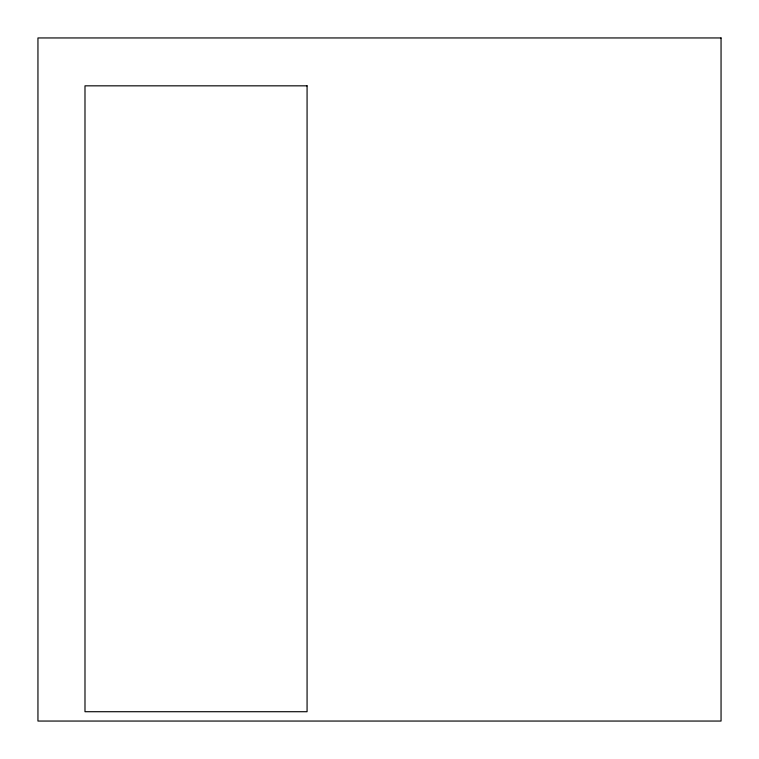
<?xml version="1.0" encoding="UTF-8"?>
<svg xmlns="http://www.w3.org/2000/svg" width="759" height="759" viewBox="0 0 759 759"><rect width="100%" height="100%" fill="white"/><g stroke="black" fill="none" stroke-linecap="round" stroke-linejoin="round"><path stroke-width="1.14" d="M721.05 37.95L37.95 37.95L37.95 721.05L721.05 721.05L721.05 37.95M307.072 85.833L84.989 85.833L84.989 711.714L307.072 711.714L307.072 85.833"/></g></svg>
